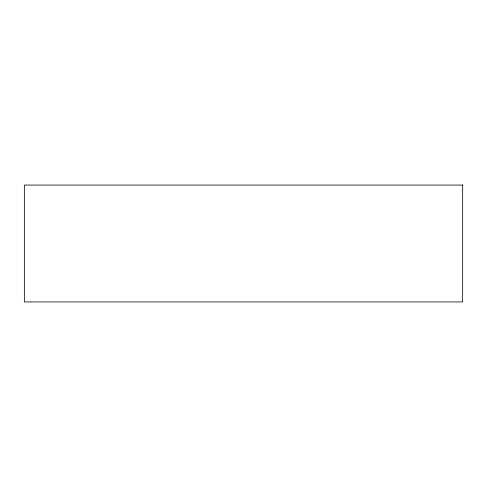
<?xml version="1.0" encoding="UTF-8"?>
<svg xmlns="http://www.w3.org/2000/svg" width="487" height="487" viewBox="0 0 487 487"><rect width="100%" height="100%" fill="white"/><g stroke="black" fill="none" stroke-linecap="round" stroke-linejoin="round"><path stroke-width="0.73" d="M462.65 185.06L24.35 185.06L24.35 301.94L462.65 301.94L462.65 185.06"/></g></svg>
